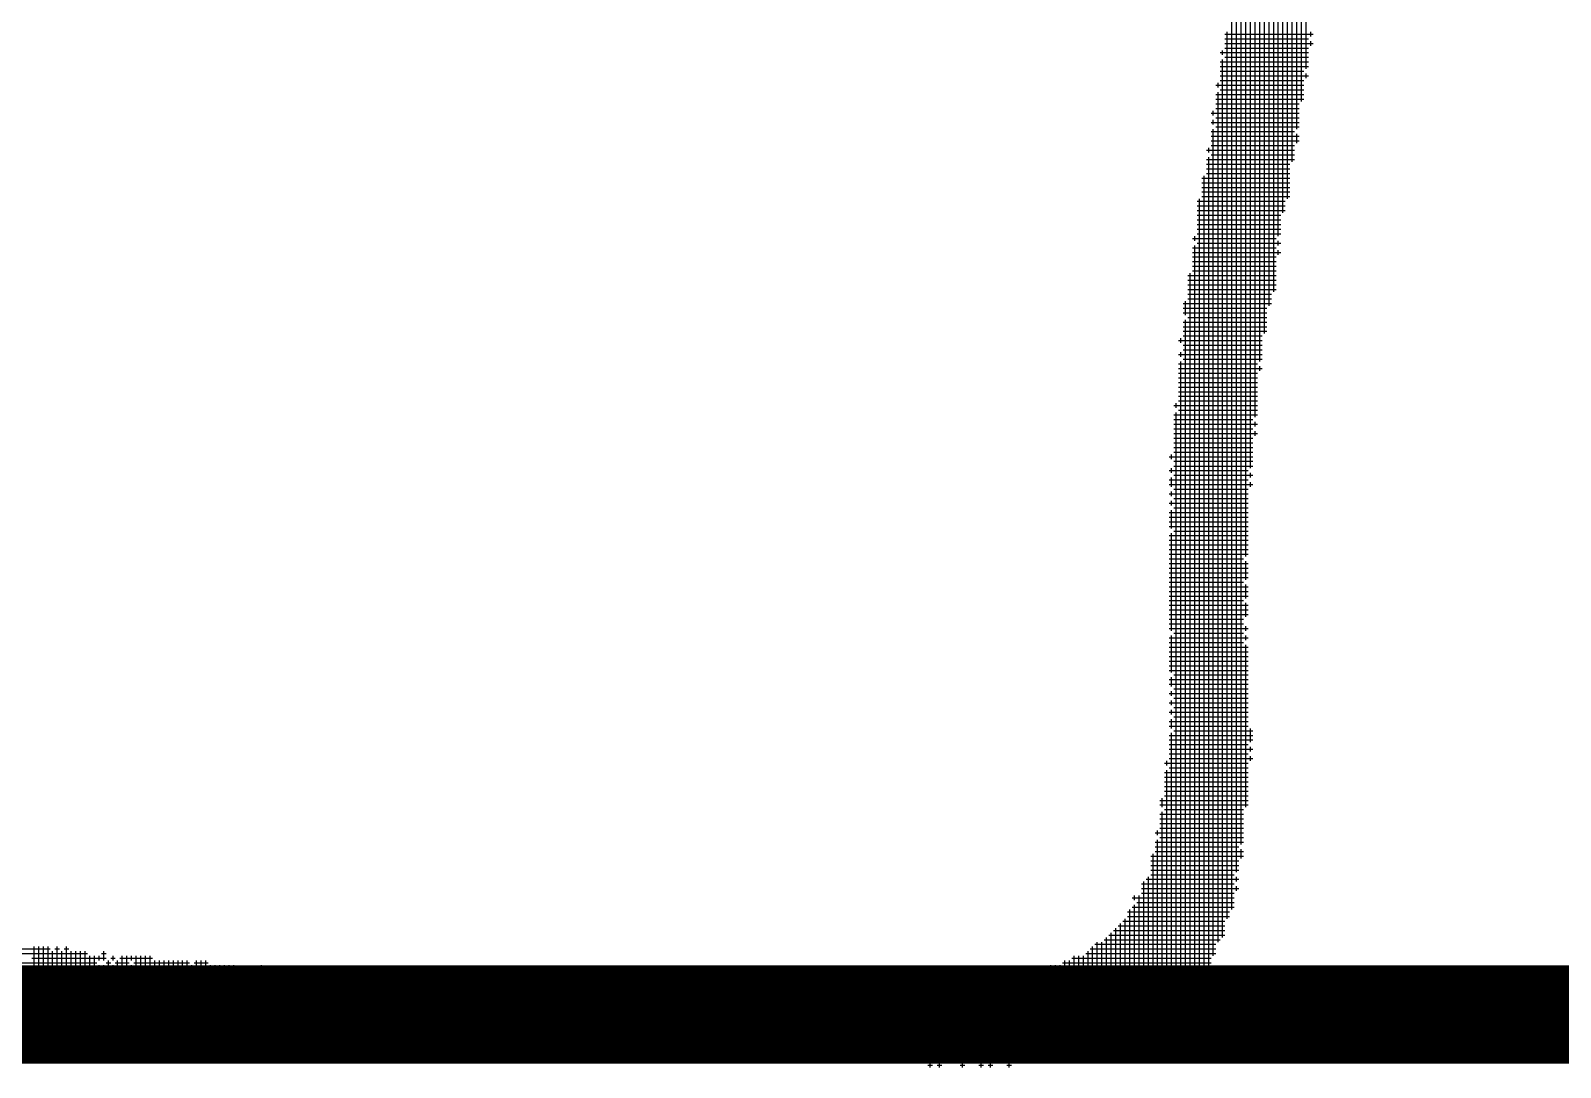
# Model space of a CAD drawing. Header units: feet. Extents: x 0 to 336400, y 0 to 237600.
# Drawn here: x 214799 to 216044, y 10357 to 11201 of the extents above; entities that cross this region are included whole.
import ezdxf
from ezdxf.enums import TextEntityAlignment as Align

# ---------------------------------------------------------------- set-up
doc = ezdxf.new("R2010")
doc.units = ezdxf.units.FT
doc.header["$LTSCALE"] = 2200
doc.header["$MEASUREMENT"] = 0
for name, color, linetype in [('CX-BORD', 3, 'CONTINUOUS'), ('CX-BORD-LIN1', 4, 'CONTINUOUS'), ('CX-BORD-LIN2', 3, 'CONTINUOUS'), ('CX-BORD-TEX2', 7, 'CONTINUOUS'), ('CX-BORD-TEX3', 6, 'CONTINUOUS')]:
    doc.layers.add(name, color=color, linetype=linetype)
doc.styles.add('TB_TEXT', font='')
doc.styles.add('TB_WBTXT', font='')
doc.styles.add('TB_WMTXT', font='')
doc.styles.get('TB_TEXT').set_extended_font_data('DotumChe')
doc.styles.get('TB_WBTXT').set_extended_font_data('Dotum')
doc.styles.get('TB_WMTXT').set_extended_font_data('DotumChe')

# ---------------------------------------------------------------- blocks, each defined once
blk = doc.blocks.new('CXBLKA1')
at = {"layer": 'CX-BORD-LIN1'}
for p, q in [((514.5933, 7.9242, 24.5426), (514.5933, 8.7275, 24.5426)), ((514.5839, 7.8581, 24.5426), (514.5839, 8.7086, 24.5426)), ((514.5744, 7.8014, 24.5426), (514.5744, 8.6613, 24.5426)), ((514.565, 7.7352, 24.5426), (514.565, 8.6424, 24.5426)), ((514.5555, 7.6596, 24.5426), (514.5555, 8.6046, 24.5426)), ((514.5461, 7.6313, 24.5426), (514.5461, 8.5857, 24.5426)), ((514.5366, 7.584, 24.5426), (514.5366, 8.5385, 24.5426)), ((514.5272, 7.4706, 24.5426), (514.5272, 8.5101, 24.5426)), ((514.4894, 7.2155, 24.5426), (514.4894, 8.444, 24.5426)), ((514.5083, 7.3856, 24.5426), (514.5083, 8.444, 24.5426)), ((514.5177, 7.4423, 24.5426), (514.5177, 8.4534, 24.5426)), ((514.4799, 7.1115, 24.5426), (514.4799, 8.4345, 24.5426)), ((514.4988, 7.3289, 24.5426), (514.4988, 8.4345, 24.5426)), ((514.4705, 6.932, 24.5426), (514.4705, 8.2077, 24.5426)), ((514.461, 6.3461, 24.5426), (514.461, 8.151, 24.5426)), ((514.4516, 6.2894, 24.5426), (514.4516, 8.1038, 24.5426)), ((514.4421, 6.2138, 24.5426), (514.4421, 8.066, 24.5426)), ((514.428, 7.9951, 24.5426), (514.6075, 7.9951, 24.5426)), ((514.428, 7.9856, 24.5426), (514.5981, 7.9856, 24.5426)), ((514.428, 7.9762, 24.5426), (514.6075, 7.9762, 24.5426)), ((514.4327, 6.1949, 24.5426), (514.4327, 7.9998, 24.5426)), ((514.6028, 7.9904, 24.5426), (514.6028, 7.9998, 24.5426)), ((514.6028, 7.9715, 24.5426), (514.6028, 7.9809, 24.5426)), ((514.4185, 7.9573, 24.5426), (514.5981, 7.9573, 24.5426)), ((514.4232, 7.9526, 24.5426), (514.4232, 7.962, 24.5426)), ((514.4232, 6.1571, 24.5426), (514.4232, 7.9431, 24.5426)), ((514.428, 7.9667, 24.5426), (514.5981, 7.9667, 24.5426)), ((514.428, 7.9478, 24.5426), (514.5981, 7.9478, 24.5426)), ((514.4185, 7.9384, 24.5426), (514.5981, 7.9384, 24.5426)), ((514.4185, 7.9289, 24.5426), (514.5981, 7.9289, 24.5426)), ((514.4185, 7.9195, 24.5426), (514.5886, 7.9195, 24.5426)), ((514.4185, 7.91, 24.5426), (514.5981, 7.91, 24.5426)), ((514.5933, 7.9053, 24.5426), (514.5933, 7.9148, 24.5426)), ((514.4091, 7.8911, 24.5426), (514.5886, 7.8911, 24.5426)), ((514.4138, 7.8864, 24.5426), (514.4138, 7.8959, 24.5426)), ((514.4185, 7.9006, 24.5426), (514.5886, 7.9006, 24.5426)), ((514.4185, 7.8817, 24.5426), (514.5886, 7.8817, 24.5426)), ((514.4091, 7.8722, 24.5426), (514.5886, 7.8722, 24.5426)), ((514.4091, 7.8628, 24.5426), (514.5886, 7.8628, 24.5426)), ((514.4091, 7.8533, 24.5426), (514.5792, 7.8533, 24.5426)), ((514.4138, 6.1476, 24.5426), (514.4138, 7.877, 24.5426)), ((514.3996, 7.8344, 24.5426), (514.5792, 7.8344, 24.5426)), ((514.4043, 7.8297, 24.5426), (514.4043, 7.8392, 24.5426)), ((514.4043, 7.8108, 24.5426), (514.4043, 7.8203, 24.5426)), ((514.4091, 7.8439, 24.5426), (514.5792, 7.8439, 24.5426)), ((514.4091, 7.825, 24.5426), (514.5792, 7.825, 24.5426)), ((514.3996, 7.8155, 24.5426), (514.5792, 7.8155, 24.5426)), ((514.3996, 7.7966, 24.5426), (514.5697, 7.7966, 24.5426)), ((514.3996, 7.7872, 24.5426), (514.5792, 7.7872, 24.5426)), ((514.4043, 6.1193, 24.5426), (514.4043, 7.8014, 24.5426)), ((514.4091, 7.8061, 24.5426), (514.5792, 7.8061, 24.5426)), ((514.5744, 7.773, 24.5426), (514.5744, 7.7919, 24.5426)), ((514.3902, 7.7588, 24.5426), (514.5697, 7.7588, 24.5426)), ((514.3949, 7.7541, 24.5426), (514.3949, 7.7636, 24.5426)), ((514.3996, 7.7777, 24.5426), (514.5792, 7.7777, 24.5426)), ((514.3996, 7.7683, 24.5426), (514.5697, 7.7683, 24.5426)), ((514.3902, 7.7399, 24.5426), (514.5697, 7.7399, 24.5426)), ((514.3902, 7.7305, 24.5426), (514.5603, 7.7305, 24.5426)), ((514.3949, 6.1004, 24.5426), (514.3949, 7.7447, 24.5426)), ((514.3996, 7.7494, 24.5426), (514.5697, 7.7494, 24.5426)), ((514.3807, 7.7021, 24.5426), (514.5603, 7.7021, 24.5426)), ((514.3807, 7.6927, 24.5426), (514.5603, 7.6927, 24.5426)), ((514.3854, 6.0909, 24.5426), (514.3854, 7.7069, 24.5426)), ((514.3902, 7.721, 24.5426), (514.5603, 7.721, 24.5426)), ((514.3902, 7.7116, 24.5426), (514.5603, 7.7116, 24.5426)), ((514.3807, 7.6832, 24.5426), (514.5603, 7.6832, 24.5426)), ((514.3807, 7.6738, 24.5426), (514.5603, 7.6738, 24.5426)), ((514.3807, 7.6643, 24.5426), (514.5603, 7.6643, 24.5426)), ((514.3713, 7.6549, 24.5426), (514.5508, 7.6549, 24.5426)), ((514.3713, 7.6454, 24.5426), (514.5508, 7.6454, 24.5426)), ((514.3713, 7.636, 24.5426), (514.5508, 7.636, 24.5426)), ((514.376, 6.072, 24.5426), (514.376, 7.6596, 24.5426)), ((514.3713, 7.6265, 24.5426), (514.5414, 7.6265, 24.5426)), ((514.3713, 7.6171, 24.5426), (514.5414, 7.6171, 24.5426)), ((514.3713, 7.6076, 24.5426), (514.5414, 7.6076, 24.5426)), ((514.3713, 7.5982, 24.5426), (514.5414, 7.5982, 24.5426)), ((514.3618, 7.5793, 24.5426), (514.5319, 7.5793, 24.5426)), ((514.3665, 7.5746, 24.5426), (514.3665, 7.584, 24.5426)), ((514.3713, 7.5887, 24.5426), (514.5414, 7.5887, 24.5426)), ((514.3713, 7.5698, 24.5426), (514.5414, 7.5698, 24.5426)), ((514.5366, 7.5651, 24.5426), (514.5366, 7.5746, 24.5426)), ((514.3618, 7.5604, 24.5426), (514.5319, 7.5604, 24.5426)), ((514.3618, 7.5509, 24.5426), (514.5414, 7.5509, 24.5426)), ((514.3618, 7.5415, 24.5426), (514.5319, 7.5415, 24.5426)), ((514.3665, 6.0626, 24.5426), (514.3665, 7.5651, 24.5426)), ((514.5366, 7.5462, 24.5426), (514.5366, 7.5557, 24.5426)), ((514.3571, 6.0531, 24.5426), (514.3571, 7.5084, 24.5426)), ((514.3618, 7.532, 24.5426), (514.5319, 7.532, 24.5426)), ((514.3618, 7.5226, 24.5426), (514.5319, 7.5226, 24.5426)), ((514.3618, 7.5131, 24.5426), (514.5319, 7.5131, 24.5426)), ((514.3524, 7.5037, 24.5426), (514.5319, 7.5037, 24.5426)), ((514.3524, 7.4942, 24.5426), (514.5319, 7.4942, 24.5426)), ((514.3524, 7.4848, 24.5426), (514.5319, 7.4848, 24.5426)), ((514.3524, 7.4753, 24.5426), (514.5319, 7.4753, 24.5426)), ((514.3429, 7.447, 24.5426), (514.5225, 7.447, 24.5426)), ((514.3476, 7.4234, 24.5426), (514.3476, 7.4517, 24.5426)), ((514.3524, 7.4659, 24.5426), (514.5225, 7.4659, 24.5426)), ((514.3524, 7.4564, 24.5426), (514.5225, 7.4564, 24.5426)), ((514.3429, 7.4375, 24.5426), (514.513, 7.4375, 24.5426)), ((514.3429, 7.4281, 24.5426), (514.513, 7.4281, 24.5426)), ((514.3476, 6.0342, 24.5426), (514.3476, 7.4139, 24.5426)), ((514.3524, 7.4186, 24.5426), (514.513, 7.4186, 24.5426)), ((514.3429, 7.4092, 24.5426), (514.513, 7.4092, 24.5426)), ((514.3429, 7.3997, 24.5426), (514.513, 7.3997, 24.5426)), ((514.3429, 7.3903, 24.5426), (514.513, 7.3903, 24.5426)), ((514.3429, 7.3808, 24.5426), (514.5036, 7.3808, 24.5426)), ((514.3335, 7.3714, 24.5426), (514.5036, 7.3714, 24.5426)), ((514.3382, 7.3667, 24.5426), (514.3382, 7.3761, 24.5426)), ((514.3429, 7.3619, 24.5426), (514.5036, 7.3619, 24.5426)), ((514.3429, 7.3525, 24.5426), (514.5036, 7.3525, 24.5426)), ((514.3335, 7.343, 24.5426), (514.5036, 7.343, 24.5426)), ((514.3335, 7.3241, 24.5426), (514.4941, 7.3241, 24.5426)), ((514.3382, 7.3383, 24.5426), (514.3382, 7.3478, 24.5426)), ((514.3382, 6.0248, 24.5426), (514.3382, 7.3289, 24.5426)), ((514.3429, 7.3336, 24.5426), (514.5036, 7.3336, 24.5426)), ((514.4988, 7.31, 24.5426), (514.4988, 7.3194, 24.5426)), ((514.3335, 7.3147, 24.5426), (514.5036, 7.3147, 24.5426)), ((514.3335, 7.3052, 24.5426), (514.4941, 7.3052, 24.5426)), ((514.3335, 7.2958, 24.5426), (514.4941, 7.2958, 24.5426)), ((514.3335, 7.2863, 24.5426), (514.4941, 7.2863, 24.5426)), ((514.3335, 7.2769, 24.5426), (514.4941, 7.2769, 24.5426)), ((514.3335, 7.2674, 24.5426), (514.4941, 7.2674, 24.5426)), ((514.3335, 7.258, 24.5426), (514.4941, 7.258, 24.5426)), ((514.324, 7.2391, 24.5426), (514.4941, 7.2391, 24.5426)), ((514.3287, 7.2344, 24.5426), (514.3287, 7.2438, 24.5426)), ((514.3287, 6.0153, 24.5426), (514.3287, 7.2249, 24.5426)), ((514.3335, 7.2485, 24.5426), (514.4941, 7.2485, 24.5426)), ((514.3335, 7.2296, 24.5426), (514.4941, 7.2296, 24.5426)), ((514.324, 7.2202, 24.5426), (514.4941, 7.2202, 24.5426)), ((514.324, 7.2107, 24.5426), (514.4847, 7.2107, 24.5426)), ((514.324, 7.2013, 24.5426), (514.4941, 7.2013, 24.5426)), ((514.4894, 7.1966, 24.5426), (514.4894, 7.206, 24.5426)), ((514.324, 7.1918, 24.5426), (514.4847, 7.1918, 24.5426)), ((514.324, 7.1824, 24.5426), (514.4941, 7.1824, 24.5426)), ((514.324, 7.1729, 24.5426), (514.4847, 7.1729, 24.5426)), ((514.324, 7.1635, 24.5426), (514.4847, 7.1635, 24.5426)), ((514.4894, 7.1777, 24.5426), (514.4894, 7.1871, 24.5426)), ((514.3146, 7.1351, 24.5426), (514.4847, 7.1351, 24.5426)), ((514.3193, 7.1304, 24.5426), (514.3193, 7.1399, 24.5426)), ((514.324, 7.154, 24.5426), (514.4847, 7.154, 24.5426)), ((514.324, 7.1446, 24.5426), (514.4847, 7.1446, 24.5426)), ((514.3146, 7.1068, 24.5426), (514.4752, 7.1068, 24.5426)), ((514.3193, 7.1021, 24.5426), (514.3193, 7.1115, 24.5426)), ((514.324, 7.1257, 24.5426), (514.4847, 7.1257, 24.5426)), ((514.324, 7.1162, 24.5426), (514.4847, 7.1162, 24.5426)), ((514.4799, 7.0926, 24.5426), (514.4799, 7.1021, 24.5426)), ((514.3146, 7.0879, 24.5426), (514.4752, 7.0879, 24.5426)), ((514.3146, 7.0784, 24.5426), (514.4847, 7.0784, 24.5426)), ((514.3193, 7.0737, 24.5426), (514.3193, 7.0926, 24.5426)), ((514.324, 7.0973, 24.5426), (514.4847, 7.0973, 24.5426)), ((514.324, 7.069, 24.5426), (514.4752, 7.069, 24.5426)), ((514.4799, 7.0737, 24.5426), (514.4799, 7.0832, 24.5426)), ((514.3146, 7.0595, 24.5426), (514.4752, 7.0595, 24.5426)), ((514.3146, 7.0406, 24.5426), (514.4752, 7.0406, 24.5426)), ((514.3193, 7.0548, 24.5426), (514.3193, 7.0643, 24.5426)), ((514.3193, 7.0359, 24.5426), (514.3193, 7.0454, 24.5426)), ((514.324, 7.0501, 24.5426), (514.4752, 7.0501, 24.5426)), ((514.3146, 7.0217, 24.5426), (514.4752, 7.0217, 24.5426)), ((514.3146, 7.0123, 24.5426), (514.4752, 7.0123, 24.5426)), ((514.3193, 6.9887, 24.5426), (514.3193, 7.0265, 24.5426)), ((514.324, 7.0312, 24.5426), (514.4752, 7.0312, 24.5426)), ((514.3146, 7.0028, 24.5426), (514.4752, 7.0028, 24.5426)), ((514.3146, 6.9934, 24.5426), (514.4752, 6.9934, 24.5426)), ((514.3193, 6.7808, 24.5426), (514.3193, 6.9792, 24.5426)), ((514.324, 6.9839, 24.5426), (514.4752, 6.9839, 24.5426)), ((514.3146, 6.9745, 24.5426), (514.4752, 6.9745, 24.5426)), ((514.3146, 6.965, 24.5426), (514.4752, 6.965, 24.5426)), ((514.3146, 6.9556, 24.5426), (514.4752, 6.9556, 24.5426)), ((514.3146, 6.9461, 24.5426), (514.4752, 6.9461, 24.5426)), ((514.3146, 6.9367, 24.5426), (514.4752, 6.9367, 24.5426)), ((514.3146, 6.9272, 24.5426), (514.4658, 6.9272, 24.5426)), ((514.3146, 6.9178, 24.5426), (514.4752, 6.9178, 24.5426)), ((514.4705, 6.8847, 24.5426), (514.4705, 6.9225, 24.5426)), ((514.3146, 6.9083, 24.5426), (514.4752, 6.9083, 24.5426)), ((514.3146, 6.8989, 24.5426), (514.4752, 6.8989, 24.5426)), ((514.3146, 6.8894, 24.5426), (514.4752, 6.8894, 24.5426)), ((514.3146, 6.88, 24.5426), (514.4658, 6.88, 24.5426)), ((514.3146, 6.8705, 24.5426), (514.4752, 6.8705, 24.5426)), ((514.3146, 6.8611, 24.5426), (514.4752, 6.8611, 24.5426)), ((514.3146, 6.8516, 24.5426), (514.4752, 6.8516, 24.5426)), ((514.4705, 6.8469, 24.5426), (514.4705, 6.8753, 24.5426)), ((514.3146, 6.8422, 24.5426), (514.4658, 6.8422, 24.5426)), ((514.3146, 6.8327, 24.5426), (514.4752, 6.8327, 24.5426)), ((514.3146, 6.8233, 24.5426), (514.4752, 6.8233, 24.5426)), ((514.4705, 6.8091, 24.5426), (514.4705, 6.8375, 24.5426)), ((514.3146, 6.8138, 24.5426), (514.4752, 6.8138, 24.5426)), ((514.3146, 6.8044, 24.5426), (514.4658, 6.8044, 24.5426)), ((514.3146, 6.7949, 24.5426), (514.4658, 6.7949, 24.5426)), ((514.4705, 6.7808, 24.5426), (514.4705, 6.7902, 24.5426)), ((514.3146, 6.7855, 24.5426), (514.4752, 6.7855, 24.5426)), ((514.3146, 6.7666, 24.5426), (514.4752, 6.7666, 24.5426)), ((514.3146, 6.7571, 24.5426), (514.4658, 6.7571, 24.5426)), ((514.3193, 6.6957, 24.5426), (514.3193, 6.7713, 24.5426)), ((514.324, 6.776, 24.5426), (514.4658, 6.776, 24.5426)), ((514.4705, 6.7619, 24.5426), (514.4705, 6.7713, 24.5426)), ((514.3146, 6.7477, 24.5426), (514.4752, 6.7477, 24.5426)), ((514.3146, 6.7382, 24.5426), (514.4752, 6.7382, 24.5426)), ((514.3146, 6.7288, 24.5426), (514.4752, 6.7288, 24.5426)), ((514.4705, 6.4217, 24.5426), (514.4705, 6.7524, 24.5426)), ((514.3146, 6.7193, 24.5426), (514.4752, 6.7193, 24.5426)), ((514.3146, 6.7099, 24.5426), (514.4752, 6.7099, 24.5426)), ((514.3146, 6.7004, 24.5426), (514.4752, 6.7004, 24.5426)), ((514.3146, 6.6815, 24.5426), (514.4752, 6.6815, 24.5426)), ((514.3146, 6.6721, 24.5426), (514.4752, 6.6721, 24.5426)), ((514.3193, 6.6674, 24.5426), (514.3193, 6.6863, 24.5426)), ((514.324, 6.691, 24.5426), (514.4752, 6.691, 24.5426)), ((514.3146, 6.6532, 24.5426), (514.4752, 6.6532, 24.5426)), ((514.3146, 6.6343, 24.5426), (514.4752, 6.6343, 24.5426)), ((514.3193, 6.6485, 24.5426), (514.3193, 6.6579, 24.5426)), ((514.3193, 6.6296, 24.5426), (514.3193, 6.639, 24.5426)), ((514.324, 6.6626, 24.5426), (514.4752, 6.6626, 24.5426)), ((514.324, 6.6437, 24.5426), (514.4752, 6.6437, 24.5426)), ((514.3146, 6.6154, 24.5426), (514.4752, 6.6154, 24.5426)), ((514.3193, 6.6107, 24.5426), (514.3193, 6.6201, 24.5426)), ((514.324, 6.6248, 24.5426), (514.4752, 6.6248, 24.5426)), ((514.324, 6.6059, 24.5426), (514.4752, 6.6059, 24.5426)), ((514.3146, 6.5965, 24.5426), (514.4752, 6.5965, 24.5426)), ((514.3146, 6.587, 24.5426), (514.4752, 6.587, 24.5426)), ((514.3193, 6.5823, 24.5426), (514.3193, 6.6012, 24.5426)), ((514.3193, 6.0059, 24.5426), (514.3193, 6.5729, 24.5426)), ((514.324, 6.5776, 24.5426), (514.4847, 6.5776, 24.5426)), ((514.4799, 6.554, 24.5426), (514.4799, 6.5823, 24.5426)), ((514.3146, 6.5681, 24.5426), (514.4847, 6.5681, 24.5426)), ((514.3146, 6.5587, 24.5426), (514.4847, 6.5587, 24.5426)), ((514.3146, 6.5492, 24.5426), (514.4752, 6.5492, 24.5426)), ((514.3146, 6.5398, 24.5426), (514.4847, 6.5398, 24.5426)), ((514.4799, 6.5351, 24.5426), (514.4799, 6.5445, 24.5426)), ((514.3051, 6.5114, 24.5426), (514.4752, 6.5114, 24.5426)), ((514.3098, 6.5067, 24.5426), (514.3098, 6.5162, 24.5426)), ((514.3146, 6.5303, 24.5426), (514.4752, 6.5303, 24.5426)), ((514.3146, 6.5209, 24.5426), (514.4847, 6.5209, 24.5426)), ((514.4799, 6.5162, 24.5426), (514.4799, 6.5256, 24.5426)), ((514.3051, 6.4925, 24.5426), (514.4752, 6.4925, 24.5426)), ((514.3051, 6.4831, 24.5426), (514.4752, 6.4831, 24.5426)), ((514.3098, 5.987, 24.5426), (514.3098, 6.4973, 24.5426)), ((514.3146, 6.502, 24.5426), (514.4752, 6.502, 24.5426)), ((514.3051, 6.4736, 24.5426), (514.4752, 6.4736, 24.5426)), ((514.3051, 6.4642, 24.5426), (514.4752, 6.4642, 24.5426)), ((514.3051, 6.4547, 24.5426), (514.4752, 6.4547, 24.5426)), ((514.2957, 6.4358, 24.5426), (514.4752, 6.4358, 24.5426)), ((514.2957, 6.4264, 24.5426), (514.4752, 6.4264, 24.5426)), ((514.3004, 6.4217, 24.5426), (514.3004, 6.4406, 24.5426)), ((514.3051, 6.4453, 24.5426), (514.4752, 6.4453, 24.5426)), ((514.3051, 6.4169, 24.5426), (514.4658, 6.4169, 24.5426)), ((514.2957, 6.4075, 24.5426), (514.4658, 6.4075, 24.5426)), ((514.2957, 6.398, 24.5426), (514.4658, 6.398, 24.5426)), ((514.2957, 6.3886, 24.5426), (514.4658, 6.3886, 24.5426)), ((514.3004, 5.987, 24.5426), (514.3004, 6.4122, 24.5426)), ((514.2862, 6.3697, 24.5426), (514.4658, 6.3697, 24.5426)), ((514.2909, 6.365, 24.5426), (514.2909, 6.3744, 24.5426)), ((514.2909, 5.9775, 24.5426), (514.2909, 6.3555, 24.5426)), ((514.2957, 6.3791, 24.5426), (514.4658, 6.3791, 24.5426)), ((514.2957, 6.3602, 24.5426), (514.4658, 6.3602, 24.5426)), ((514.2768, 6.3224, 24.5426), (514.4658, 6.3224, 24.5426)), ((514.2815, 5.9775, 24.5426), (514.2815, 6.3272, 24.5426)), ((514.2862, 6.3508, 24.5426), (514.4658, 6.3508, 24.5426)), ((514.2862, 6.3413, 24.5426), (514.4563, 6.3413, 24.5426)), ((514.2862, 6.3319, 24.5426), (514.4658, 6.3319, 24.5426)), ((514.461, 6.3177, 24.5426), (514.461, 6.3366, 24.5426)), ((514.2768, 6.313, 24.5426), (514.4563, 6.313, 24.5426)), ((514.2768, 6.3035, 24.5426), (514.4563, 6.3035, 24.5426)), ((514.2768, 6.2941, 24.5426), (514.4563, 6.2941, 24.5426)), ((514.2579, 6.2657, 24.5426), (514.4469, 6.2657, 24.5426)), ((514.2626, 5.9681, 24.5426), (514.2626, 6.2705, 24.5426)), ((514.2673, 6.2752, 24.5426), (514.4563, 6.2752, 24.5426)), ((514.272, 5.9681, 24.5426), (514.272, 6.2799, 24.5426)), ((514.2768, 6.2846, 24.5426), (514.4469, 6.2846, 24.5426)), ((514.4516, 6.2705, 24.5426), (514.4516, 6.2799, 24.5426)), ((514.4516, 6.2516, 24.5426), (514.4516, 6.261, 24.5426)), ((514.239, 6.2374, 24.5426), (514.4469, 6.2374, 24.5426)), ((514.2437, 6.2327, 24.5426), (514.2437, 6.2421, 24.5426)), ((514.2484, 6.2279, 24.5426), (514.4469, 6.2279, 24.5426)), ((514.2531, 5.9586, 24.5426), (514.2531, 6.2421, 24.5426)), ((514.2579, 6.2563, 24.5426), (514.4563, 6.2563, 24.5426)), ((514.2579, 6.2468, 24.5426), (514.4469, 6.2468, 24.5426)), ((514.2295, 6.209, 24.5426), (514.4374, 6.209, 24.5426)), ((514.2295, 6.1996, 24.5426), (514.4374, 6.1996, 24.5426)), ((514.2342, 5.9492, 24.5426), (514.2342, 6.2138, 24.5426)), ((514.239, 6.2185, 24.5426), (514.4469, 6.2185, 24.5426)), ((514.2437, 5.9586, 24.5426), (514.2437, 6.2232, 24.5426)), ((514.1964, 5.9397, 24.5426), (514.1964, 6.1665, 24.5426)), ((514.2012, 6.1712, 24.5426), (514.428, 6.1712, 24.5426)), ((514.2059, 5.9492, 24.5426), (514.2059, 6.176, 24.5426)), ((514.2106, 6.1807, 24.5426), (514.428, 6.1807, 24.5426)), ((514.2153, 5.9397, 24.5426), (514.2153, 6.1854, 24.5426)), ((514.2201, 6.1901, 24.5426), (514.428, 6.1901, 24.5426)), ((514.2248, 5.9492, 24.5426), (514.2248, 6.1949, 24.5426)), ((512.004, 6.0342, 24.5426), (512.004, 6.1382, 24.5426)), ((512.0135, 6.0437, 24.5426), (512.0135, 6.1382, 24.5426)), ((512.0229, 6.0342, 24.5426), (512.0229, 6.1382, 24.5426)), ((512.0324, 6.0437, 24.5426), (512.0324, 6.1382, 24.5426)), ((512.0513, 6.0342, 24.5426), (512.0513, 6.1382, 24.5426)), ((512.0702, 6.0342, 24.5426), (512.0702, 6.1382, 24.5426)), ((514.1586, 5.9303, 24.5426), (514.1586, 6.1382, 24.5426)), ((514.1634, 6.1429, 24.5426), (514.4091, 6.1429, 24.5426)), ((514.1681, 5.9303, 24.5426), (514.1681, 6.1476, 24.5426)), ((514.1775, 5.9303, 24.5426), (514.1775, 6.1476, 24.5426)), ((514.1823, 6.1523, 24.5426), (514.4185, 6.1523, 24.5426)), ((514.187, 5.9397, 24.5426), (514.187, 6.1571, 24.5426)), ((514.1917, 6.1618, 24.5426), (514.428, 6.1618, 24.5426)), ((511.4323, 6.1051, 24.5426), (512.1316, 6.1051, 24.5426)), ((511.9048, 6.1334, 24.5426), (512.0371, 6.1334, 24.5426)), ((511.9615, 6.124, 24.5426), (512.1127, 6.124, 24.5426)), ((511.9993, 6.1145, 24.5426), (512.1505, 6.1145, 24.5426)), ((512.0418, 6.0342, 24.5426), (512.0418, 6.1287, 24.5426)), ((512.0466, 6.1334, 24.5426), (512.056, 6.1334, 24.5426)), ((512.0607, 6.0342, 24.5426), (512.0607, 6.1287, 24.5426)), ((512.0655, 6.1334, 24.5426), (512.0749, 6.1334, 24.5426)), ((512.0796, 6.0248, 24.5426), (512.0796, 6.1287, 24.5426)), ((512.0891, 6.0248, 24.5426), (512.0891, 6.1287, 24.5426)), ((512.0985, 6.0248, 24.5426), (512.0985, 6.1287, 24.5426)), ((512.108, 6.0248, 24.5426), (512.108, 6.1287, 24.5426)), ((512.1174, 6.0248, 24.5426), (512.1174, 6.1193, 24.5426)), ((512.1269, 6.0437, 24.5426), (512.1269, 6.1193, 24.5426)), ((512.1363, 6.1098, 24.5426), (512.1363, 6.1193, 24.5426)), ((512.1411, 6.124, 24.5426), (512.1505, 6.124, 24.5426)), ((512.1458, 6.1098, 24.5426), (512.1458, 6.1287, 24.5426)), ((512.1505, 6.1051, 24.5426), (512.16, 6.1051, 24.5426)), ((512.1552, 6.0153, 24.5426), (512.1552, 6.1098, 24.5426)), ((512.16, 6.1145, 24.5426), (512.1694, 6.1145, 24.5426)), ((512.1647, 6.1098, 24.5426), (512.1647, 6.1193, 24.5426)), ((512.1694, 6.1051, 24.5426), (512.1978, 6.1051, 24.5426)), ((512.1741, 6.0153, 24.5426), (512.1741, 6.1098, 24.5426)), ((512.1789, 6.1145, 24.5426), (512.245, 6.1145, 24.5426)), ((512.1836, 6.0248, 24.5426), (512.1836, 6.1193, 24.5426)), ((512.193, 6.0153, 24.5426), (512.193, 6.1193, 24.5426)), ((512.2025, 6.1098, 24.5426), (512.2025, 6.1193, 24.5426)), ((512.2072, 6.1051, 24.5426), (512.3206, 6.1051, 24.5426)), ((512.2119, 6.0153, 24.5426), (512.2119, 6.1193, 24.5426)), ((512.2214, 6.0248, 24.5426), (512.2214, 6.1193, 24.5426)), ((512.2308, 6.0153, 24.5426), (512.2308, 6.1193, 24.5426)), ((512.2403, 6.0153, 24.5426), (512.2403, 6.1193, 24.5426)), ((512.2497, 6.0153, 24.5426), (512.2497, 6.1098, 24.5426)), ((512.2592, 6.0153, 24.5426), (512.2592, 6.1098, 24.5426)), ((512.2686, 6.0059, 24.5426), (512.2686, 6.1098, 24.5426)), ((512.2781, 6.0153, 24.5426), (512.2781, 6.1098, 24.5426)), ((512.2875, 6.0059, 24.5426), (512.2875, 6.1098, 24.5426)), ((512.297, 6.0059, 24.5426), (512.297, 6.1098, 24.5426)), ((512.3064, 5.9964, 24.5426), (512.3064, 6.1098, 24.5426)), ((512.3159, 6.0059, 24.5426), (512.3159, 6.1098, 24.5426)), ((512.3301, 6.1051, 24.5426), (512.3584, 6.1051, 24.5426)), ((512.3348, 6.1004, 24.5426), (512.3348, 6.1098, 24.5426)), ((512.3442, 6.1004, 24.5426), (512.3442, 6.1098, 24.5426)), ((512.3537, 6.1004, 24.5426), (512.3537, 6.1098, 24.5426)), ((514.0972, 6.1051, 24.5426), (514.3996, 6.1051, 24.5426)), ((514.1019, 5.9208, 24.5426), (514.1019, 6.1098, 24.5426)), ((514.1114, 5.9114, 24.5426), (514.1114, 6.1098, 24.5426)), ((514.1161, 6.1145, 24.5426), (514.3996, 6.1145, 24.5426)), ((514.1208, 5.9208, 24.5426), (514.1208, 6.1193, 24.5426)), ((514.1303, 5.9208, 24.5426), (514.1303, 6.1193, 24.5426)), ((514.1397, 5.9208, 24.5426), (514.1397, 6.1193, 24.5426)), ((514.1445, 6.124, 24.5426), (514.4091, 6.124, 24.5426)), ((514.1492, 5.9303, 24.5426), (514.1492, 6.1287, 24.5426)), ((514.1539, 6.1334, 24.5426), (514.4091, 6.1334, 24.5426)), ((511.5457, 6.0956, 24.5426), (512.3301, 6.0956, 24.5426)), ((511.7536, 6.0862, 24.5426), (512.3584, 6.0862, 24.5426)), ((511.7725, 6.0767, 24.5426), (512.4435, 6.0767, 24.5426)), ((512.1363, 6.0248, 24.5426), (512.1363, 6.1004, 24.5426)), ((512.1458, 6.0248, 24.5426), (512.1458, 6.1004, 24.5426)), ((512.1647, 6.0153, 24.5426), (512.1647, 6.1004, 24.5426)), ((512.2025, 6.0248, 24.5426), (512.2025, 6.1004, 24.5426)), ((512.3253, 6.0059, 24.5426), (512.3253, 6.1004, 24.5426)), ((512.3348, 6.0059, 24.5426), (512.3348, 6.0909, 24.5426)), ((512.3442, 6.0059, 24.5426), (512.3442, 6.0909, 24.5426)), ((512.3537, 6.0059, 24.5426), (512.3537, 6.0909, 24.5426)), ((512.3584, 6.0956, 24.5426), (512.4151, 6.0956, 24.5426)), ((512.3631, 6.0909, 24.5426), (512.3631, 6.1004, 24.5426)), ((512.3631, 5.9964, 24.5426), (512.3631, 6.0815, 24.5426)), ((512.3726, 6.0909, 24.5426), (512.3726, 6.1004, 24.5426)), ((512.3726, 6.0059, 24.5426), (512.3726, 6.0815, 24.5426)), ((512.3773, 6.0862, 24.5426), (512.3868, 6.0862, 24.5426)), ((512.382, 5.9964, 24.5426), (512.382, 6.1004, 24.5426)), ((512.3915, 6.0909, 24.5426), (512.3915, 6.1004, 24.5426)), ((512.3915, 6.0059, 24.5426), (512.3915, 6.0815, 24.5426)), ((512.4009, 6.0909, 24.5426), (512.4009, 6.1004, 24.5426)), ((512.4009, 5.9964, 24.5426), (512.4009, 6.0815, 24.5426)), ((512.4057, 6.0862, 24.5426), (512.4151, 6.0862, 24.5426)), ((512.4104, 6.0059, 24.5426), (512.4104, 6.1004, 24.5426)), ((512.4198, 5.9964, 24.5426), (512.4198, 6.0815, 24.5426)), ((512.4293, 6.0059, 24.5426), (512.4293, 6.0815, 24.5426)), ((512.4387, 5.9964, 24.5426), (512.4387, 6.0815, 24.5426)), ((512.4435, 6.0862, 24.5426), (512.4529, 6.0862, 24.5426)), ((512.4482, 6.0815, 24.5426), (512.4482, 6.0909, 24.5426)), ((512.4482, 6.0059, 24.5426), (512.4482, 6.072, 24.5426)), ((512.4529, 6.0767, 24.5426), (512.4624, 6.0767, 24.5426)), ((512.4576, 5.9964, 24.5426), (512.4576, 6.0815, 24.5426)), ((512.4624, 6.0956, 24.5426), (512.4718, 6.0956, 24.5426)), ((512.4624, 6.0862, 24.5426), (512.4718, 6.0862, 24.5426)), ((512.4671, 6.0815, 24.5426), (512.4671, 6.1004, 24.5426)), ((512.4671, 5.9964, 24.5426), (512.4671, 6.072, 24.5426)), ((512.4718, 6.0767, 24.5426), (512.4813, 6.0767, 24.5426)), ((512.4765, 5.987, 24.5426), (512.4765, 6.0815, 24.5426)), ((512.4813, 6.0862, 24.5426), (512.5002, 6.0862, 24.5426)), ((512.486, 6.0815, 24.5426), (512.486, 6.0909, 24.5426)), ((512.486, 5.9964, 24.5426), (512.486, 6.072, 24.5426)), ((512.4954, 6.0815, 24.5426), (512.4954, 6.0909, 24.5426)), ((512.4954, 5.987, 24.5426), (512.4954, 6.072, 24.5426)), ((512.5002, 6.0767, 24.5426), (512.5096, 6.0767, 24.5426)), ((512.5049, 5.9964, 24.5426), (512.5049, 6.0815, 24.5426)), ((512.5143, 5.987, 24.5426), (512.5143, 6.072, 24.5426)), ((512.5238, 5.987, 24.5426), (512.5238, 6.072, 24.5426)), ((512.5332, 5.987, 24.5426), (512.5332, 6.072, 24.5426)), ((512.5427, 5.987, 24.5426), (512.5427, 6.072, 24.5426)), ((512.5521, 5.987, 24.5426), (512.5521, 6.072, 24.5426)), ((512.5616, 5.987, 24.5426), (512.5616, 6.072, 24.5426)), ((512.5663, 6.0767, 24.5426), (512.6041, 6.0767, 24.5426)), ((512.571, 5.9775, 24.5426), (512.571, 6.0815, 24.5426)), ((512.5805, 6.072, 24.5426), (512.5805, 6.0815, 24.5426)), ((512.5899, 6.072, 24.5426), (512.5899, 6.0815, 24.5426)), ((512.5994, 5.9775, 24.5426), (512.5994, 6.0815, 24.5426)), ((512.6088, 5.9775, 24.5426), (512.6088, 6.072, 24.5426)), ((512.6183, 5.9775, 24.5426), (512.6183, 6.072, 24.5426)), ((512.6277, 5.9775, 24.5426), (512.6277, 6.072, 24.5426)), ((512.6325, 6.0767, 24.5426), (512.6419, 6.0767, 24.5426)), ((512.6372, 6.072, 24.5426), (512.6372, 6.0815, 24.5426)), ((512.6466, 5.9775, 24.5426), (512.6466, 6.072, 24.5426)), ((512.6514, 6.0767, 24.5426), (512.6608, 6.0767, 24.5426)), ((512.6561, 5.9775, 24.5426), (512.6561, 6.0815, 24.5426)), ((512.675, 5.9775, 24.5426), (512.675, 6.072, 24.5426)), ((512.6939, 5.9775, 24.5426), (512.6939, 6.072, 24.5426)), ((512.7033, 5.9681, 24.5426), (512.7033, 6.072, 24.5426)), ((512.7128, 5.9681, 24.5426), (512.7128, 6.072, 24.5426)), ((512.7222, 5.9681, 24.5426), (512.7222, 6.072, 24.5426)), ((512.727, 6.0767, 24.5426), (512.7364, 6.0767, 24.5426)), ((512.7317, 5.9681, 24.5426), (512.7317, 6.0815, 24.5426)), ((512.7411, 5.9681, 24.5426), (512.7411, 6.072, 24.5426)), ((512.7506, 5.9681, 24.5426), (512.7506, 6.072, 24.5426)), ((512.76, 6.0626, 24.5426), (512.76, 6.072, 24.5426)), ((512.7695, 6.0626, 24.5426), (512.7695, 6.072, 24.5426)), ((513.9791, 5.9019, 24.5426), (513.9791, 6.072, 24.5426)), ((513.9885, 5.8925, 24.5426), (513.9885, 6.072, 24.5426)), ((513.998, 5.9019, 24.5426), (513.998, 6.072, 24.5426)), ((514.0027, 6.0767, 24.5426), (514.3807, 6.0767, 24.5426)), ((514.0074, 5.9019, 24.5426), (514.0074, 6.0815, 24.5426)), ((514.0169, 5.9019, 24.5426), (514.0169, 6.0815, 24.5426)), ((514.0216, 6.0862, 24.5426), (514.0311, 6.0862, 24.5426)), ((514.0263, 5.9019, 24.5426), (514.0263, 6.0909, 24.5426)), ((514.0358, 5.9114, 24.5426), (514.0358, 6.0815, 24.5426)), ((514.0405, 6.0862, 24.5426), (514.3807, 6.0862, 24.5426)), ((514.0452, 5.9019, 24.5426), (514.0452, 6.0909, 24.5426)), ((514.0547, 5.9114, 24.5426), (514.0547, 6.0909, 24.5426)), ((514.0641, 5.9019, 24.5426), (514.0641, 6.0909, 24.5426)), ((514.0689, 6.0956, 24.5426), (514.3902, 6.0956, 24.5426)), ((514.0736, 5.9114, 24.5426), (514.0736, 6.1004, 24.5426)), ((514.083, 5.9114, 24.5426), (514.083, 6.1004, 24.5426)), ((514.0925, 5.9114, 24.5426), (514.0925, 6.1004, 24.5426)), ((511.7914, 6.0673, 24.5426), (512.5758, 6.0673, 24.5426)), ((511.9615, 6.0578, 24.5426), (512.7553, 6.0578, 24.5426)), ((511.9615, 6.0484, 24.5426), (512.8215, 6.0484, 24.5426)), ((512.5805, 5.987, 24.5426), (512.5805, 6.0626, 24.5426)), ((512.5899, 5.9775, 24.5426), (512.5899, 6.0626, 24.5426)), ((512.5947, 6.0673, 24.5426), (512.6325, 6.0673, 24.5426)), ((512.6372, 5.9775, 24.5426), (512.6372, 6.0626, 24.5426)), ((512.6419, 6.0673, 24.5426), (512.6608, 6.0673, 24.5426)), ((512.6655, 5.9775, 24.5426), (512.6655, 6.0626, 24.5426)), ((512.6703, 6.0673, 24.5426), (512.6797, 6.0673, 24.5426)), ((512.6844, 5.9681, 24.5426), (512.6844, 6.0626, 24.5426)), ((512.6892, 6.0673, 24.5426), (512.7742, 6.0673, 24.5426)), ((512.76, 5.9681, 24.5426), (512.76, 6.0531, 24.5426)), ((512.7695, 5.9681, 24.5426), (512.7695, 6.0531, 24.5426)), ((512.7789, 5.9586, 24.5426), (512.7789, 6.0531, 24.5426)), ((512.7837, 6.0578, 24.5426), (512.7931, 6.0578, 24.5426)), ((512.7884, 5.9681, 24.5426), (512.7884, 6.0626, 24.5426)), ((512.7978, 5.9586, 24.5426), (512.7978, 6.0531, 24.5426)), ((512.8073, 5.9681, 24.5426), (512.8073, 6.0531, 24.5426)), ((512.8167, 5.9586, 24.5426), (512.8167, 6.0531, 24.5426)), ((512.8262, 5.9681, 24.5426), (512.8262, 6.0437, 24.5426)), ((512.8309, 6.0578, 24.5426), (512.8687, 6.0578, 24.5426)), ((512.8309, 6.0484, 24.5426), (512.8498, 6.0484, 24.5426)), ((512.8356, 5.9586, 24.5426), (512.8356, 6.0626, 24.5426)), ((512.8451, 5.9681, 24.5426), (512.8451, 6.0626, 24.5426)), ((512.8545, 6.0531, 24.5426), (512.8545, 6.0626, 24.5426)), ((512.8545, 5.9586, 24.5426), (512.8545, 6.0437, 24.5426)), ((512.8593, 6.0484, 24.5426), (512.9254, 6.0484, 24.5426)), ((512.864, 5.9681, 24.5426), (512.864, 6.0626, 24.5426)), ((512.8734, 5.9586, 24.5426), (512.8734, 6.0531, 24.5426)), ((512.8829, 5.9586, 24.5426), (512.8829, 6.0531, 24.5426)), ((512.8923, 5.9586, 24.5426), (512.8923, 6.0531, 24.5426)), ((512.9018, 5.9586, 24.5426), (512.9018, 6.0531, 24.5426)), ((512.9112, 5.9586, 24.5426), (512.9112, 6.0531, 24.5426)), ((512.9207, 5.9586, 24.5426), (512.9207, 6.0531, 24.5426)), ((512.9301, 5.9492, 24.5426), (512.9301, 6.0437, 24.5426)), ((512.9396, 5.9586, 24.5426), (512.9396, 6.0437, 24.5426)), ((512.949, 5.9492, 24.5426), (512.949, 6.0437, 24.5426)), ((512.9585, 5.9586, 24.5426), (512.9585, 6.0437, 24.5426)), ((512.9679, 5.9492, 24.5426), (512.9679, 6.0437, 24.5426)), ((512.9727, 6.0484, 24.5426), (512.9821, 6.0484, 24.5426)), ((512.9774, 6.0437, 24.5426), (512.9774, 6.0531, 24.5426)), ((512.9868, 5.9492, 24.5426), (512.9868, 6.0437, 24.5426)), ((512.9916, 6.0484, 24.5426), (513.0483, 6.0484, 24.5426)), ((512.9963, 6.0437, 24.5426), (512.9963, 6.0531, 24.5426)), ((513.0057, 6.0437, 24.5426), (513.0057, 6.0531, 24.5426)), ((513.0152, 6.0437, 24.5426), (513.0152, 6.0531, 24.5426)), ((513.0246, 5.9397, 24.5426), (513.0246, 6.0531, 24.5426)), ((513.0341, 6.0342, 24.5426), (513.0341, 6.0531, 24.5426)), ((513.0435, 6.0342, 24.5426), (513.0435, 6.0531, 24.5426)), ((513.1002, 5.9397, 24.5426), (513.1002, 6.0437, 24.5426)), ((513.1097, 5.9397, 24.5426), (513.1097, 6.0437, 24.5426)), ((513.1286, 5.9397, 24.5426), (513.1286, 6.0437, 24.5426)), ((513.1428, 6.0484, 24.5426), (513.1522, 6.0484, 24.5426)), ((513.1475, 6.0437, 24.5426), (513.1475, 6.0531, 24.5426)), ((513.1569, 5.9303, 24.5426), (513.1569, 6.0437, 24.5426)), ((513.1758, 5.9397, 24.5426), (513.1758, 6.0437, 24.5426)), ((513.1853, 5.9397, 24.5426), (513.1853, 6.0437, 24.5426)), ((513.2042, 6.0342, 24.5426), (513.2042, 6.0437, 24.5426)), ((513.2231, 6.0248, 24.5426), (513.2231, 6.0437, 24.5426)), ((513.809, 5.9019, 24.5426), (513.809, 6.0437, 24.5426)), ((513.8184, 5.9019, 24.5426), (513.8184, 6.0437, 24.5426)), ((513.8279, 5.8925, 24.5426), (513.8279, 6.0437, 24.5426)), ((513.8373, 5.9019, 24.5426), (513.8373, 6.0437, 24.5426)), ((513.8421, 6.0484, 24.5426), (513.8515, 6.0484, 24.5426)), ((513.8468, 5.8925, 24.5426), (513.8468, 6.0531, 24.5426)), ((513.8562, 5.9019, 24.5426), (513.8562, 6.0437, 24.5426)), ((513.861, 6.0484, 24.5426), (513.8704, 6.0484, 24.5426)), ((513.8657, 5.9019, 24.5426), (513.8657, 6.0531, 24.5426)), ((513.8751, 5.9019, 24.5426), (513.8751, 6.0437, 24.5426)), ((513.8799, 6.0484, 24.5426), (514.3524, 6.0484, 24.5426)), ((513.8846, 5.9019, 24.5426), (513.8846, 6.0531, 24.5426)), ((513.894, 5.9114, 24.5426), (513.894, 6.0531, 24.5426)), ((513.8988, 6.0578, 24.5426), (513.9082, 6.0578, 24.5426)), ((513.9035, 5.9019, 24.5426), (513.9035, 6.0626, 24.5426)), ((513.9129, 5.9019, 24.5426), (513.9129, 6.0531, 24.5426)), ((513.9177, 6.0578, 24.5426), (513.9271, 6.0578, 24.5426)), ((513.9224, 5.9019, 24.5426), (513.9224, 6.0626, 24.5426)), ((513.9318, 5.8925, 24.5426), (513.9318, 6.0531, 24.5426)), ((513.9366, 6.0578, 24.5426), (514.3618, 6.0578, 24.5426)), ((513.9413, 5.9019, 24.5426), (513.9413, 6.0626, 24.5426)), ((513.9507, 5.8925, 24.5426), (513.9507, 6.0626, 24.5426)), ((513.9602, 5.9019, 24.5426), (513.9602, 6.0626, 24.5426)), ((513.9696, 5.9019, 24.5426), (513.9696, 6.0626, 24.5426)), ((513.9744, 6.0673, 24.5426), (514.3713, 6.0673, 24.5426)), ((511.9993, 6.0389, 24.5426), (512.0088, 6.0389, 24.5426)), ((512.0182, 6.0389, 24.5426), (512.0277, 6.0389, 24.5426)), ((512.0371, 6.0389, 24.5426), (512.1222, 6.0389, 24.5426)), ((512.0749, 6.0295, 24.5426), (513.0294, 6.0295, 24.5426)), ((512.1269, 6.0248, 24.5426), (512.1269, 6.0342, 24.5426)), ((512.1316, 6.0389, 24.5426), (512.9727, 6.0389, 24.5426)), ((512.1505, 6.02, 24.5426), (512.1789, 6.02, 24.5426)), ((512.1883, 6.02, 24.5426), (512.1978, 6.02, 24.5426)), ((512.2072, 6.02, 24.5426), (512.2167, 6.02, 24.5426)), ((512.2261, 6.02, 24.5426), (513.19, 6.02, 24.5426)), ((512.2639, 6.0106, 24.5426), (512.2734, 6.0106, 24.5426)), ((512.2828, 6.0106, 24.5426), (514.324, 6.0106, 24.5426)), ((512.9774, 5.9492, 24.5426), (512.9774, 6.0342, 24.5426)), ((512.9821, 6.0389, 24.5426), (512.9916, 6.0389, 24.5426)), ((512.9963, 5.9586, 24.5426), (512.9963, 6.0342, 24.5426)), ((513.0057, 5.9492, 24.5426), (513.0057, 6.0342, 24.5426)), ((513.0152, 5.9492, 24.5426), (513.0152, 6.0342, 24.5426)), ((513.0199, 6.0389, 24.5426), (513.0483, 6.0389, 24.5426)), ((513.0341, 5.9492, 24.5426), (513.0341, 6.0248, 24.5426)), ((513.0435, 5.9492, 24.5426), (513.0435, 6.0248, 24.5426)), ((513.0483, 6.0295, 24.5426), (513.1995, 6.0295, 24.5426)), ((513.053, 5.9492, 24.5426), (513.053, 6.0342, 24.5426)), ((513.0624, 5.9397, 24.5426), (513.0624, 6.0342, 24.5426)), ((513.0719, 5.9492, 24.5426), (513.0719, 6.0342, 24.5426)), ((513.0813, 5.9492, 24.5426), (513.0813, 6.0342, 24.5426)), ((513.0908, 5.9397, 24.5426), (513.0908, 6.0342, 24.5426)), ((513.0955, 6.0389, 24.5426), (513.1144, 6.0389, 24.5426)), ((513.1191, 5.9397, 24.5426), (513.1191, 6.0342, 24.5426)), ((513.1239, 6.0389, 24.5426), (513.1333, 6.0389, 24.5426)), ((513.138, 5.9397, 24.5426), (513.138, 6.0342, 24.5426)), ((513.1475, 5.9397, 24.5426), (513.1475, 6.0342, 24.5426)), ((513.1522, 6.0389, 24.5426), (513.1617, 6.0389, 24.5426)), ((513.1664, 5.9397, 24.5426), (513.1664, 6.0342, 24.5426)), ((513.1711, 6.0389, 24.5426), (513.19, 6.0389, 24.5426)), ((513.1947, 6.0248, 24.5426), (513.1947, 6.0342, 24.5426)), ((513.1947, 5.9303, 24.5426), (513.1947, 6.0153, 24.5426)), ((513.1995, 6.0389, 24.5426), (513.2089, 6.0389, 24.5426)), ((513.1995, 6.02, 24.5426), (513.2184, 6.02, 24.5426)), ((513.2042, 5.9397, 24.5426), (513.2042, 6.0248, 24.5426)), ((513.2089, 6.0295, 24.5426), (513.2278, 6.0295, 24.5426)), ((513.2136, 5.9303, 24.5426), (513.2136, 6.0342, 24.5426)), ((513.2184, 6.0389, 24.5426), (513.2278, 6.0389, 24.5426)), ((513.2231, 5.9397, 24.5426), (513.2231, 6.0153, 24.5426)), ((513.2325, 5.9303, 24.5426), (513.2325, 6.0153, 24.5426)), ((513.242, 5.9303, 24.5426), (513.242, 6.0153, 24.5426)), ((513.2514, 5.9303, 24.5426), (513.2514, 6.0153, 24.5426)), ((513.2562, 6.02, 24.5426), (513.5302, 6.02, 24.5426)), ((513.2609, 5.9303, 24.5426), (513.2609, 6.0248, 24.5426)), ((513.2703, 5.9303, 24.5426), (513.2703, 6.0248, 24.5426)), ((513.2751, 6.0295, 24.5426), (513.2845, 6.0295, 24.5426)), ((513.2798, 5.9303, 24.5426), (513.2798, 6.0342, 24.5426)), ((513.2892, 5.9303, 24.5426), (513.2892, 6.0248, 24.5426)), ((513.294, 6.0295, 24.5426), (513.3034, 6.0295, 24.5426)), ((513.2987, 5.9303, 24.5426), (513.2987, 6.0342, 24.5426)), ((513.3081, 5.9303, 24.5426), (513.3081, 6.0248, 24.5426)), ((513.3129, 6.0295, 24.5426), (513.379, 6.0295, 24.5426)), ((513.3176, 5.9303, 24.5426), (513.3176, 6.0342, 24.5426)), ((513.327, 5.9208, 24.5426), (513.327, 6.0342, 24.5426)), ((513.3365, 5.9303, 24.5426), (513.3365, 6.0342, 24.5426)), ((513.3459, 5.9208, 24.5426), (513.3459, 6.0342, 24.5426)), ((513.3554, 5.9303, 24.5426), (513.3554, 6.0342, 24.5426)), ((513.3648, 5.9208, 24.5426), (513.3648, 6.0342, 24.5426)), ((513.3743, 5.9303, 24.5426), (513.3743, 6.0342, 24.5426)), ((513.3837, 5.9208, 24.5426), (513.3837, 6.0248, 24.5426)), ((513.3885, 6.0295, 24.5426), (513.3979, 6.0295, 24.5426)), ((513.3932, 5.9303, 24.5426), (513.3932, 6.0342, 24.5426)), ((513.4026, 5.9208, 24.5426), (513.4026, 6.0248, 24.5426)), ((513.4074, 6.0295, 24.5426), (513.4168, 6.0295, 24.5426)), ((513.4121, 5.9208, 24.5426), (513.4121, 6.0342, 24.5426)), ((513.4215, 5.9208, 24.5426), (513.4215, 6.0248, 24.5426)), ((513.4263, 6.0295, 24.5426), (513.4357, 6.0295, 24.5426)), ((513.431, 5.9208, 24.5426), (513.431, 6.0342, 24.5426)), ((513.4404, 5.9208, 24.5426), (513.4404, 6.0248, 24.5426)), ((513.4452, 6.0295, 24.5426), (513.4546, 6.0295, 24.5426)), ((513.4499, 5.9208, 24.5426), (513.4499, 6.0342, 24.5426)), ((513.4593, 5.9208, 24.5426), (513.4593, 6.0248, 24.5426)), ((513.4688, 5.9208, 24.5426), (513.4688, 6.0248, 24.5426)), ((513.4782, 5.9114, 24.5426), (513.4782, 6.0248, 24.5426)), ((513.4877, 5.9208, 24.5426), (513.4877, 6.0248, 24.5426)), ((513.4971, 5.9208, 24.5426), (513.4971, 6.0248, 24.5426)), ((513.5019, 6.0295, 24.5426), (513.5113, 6.0295, 24.5426)), ((513.5066, 5.9208, 24.5426), (513.5066, 6.0342, 24.5426)), ((513.516, 5.9114, 24.5426), (513.516, 6.0248, 24.5426)), ((513.5255, 5.9208, 24.5426), (513.5255, 6.0248, 24.5426)), ((513.5349, 5.9019, 24.5426), (513.5349, 6.0153, 24.5426)), ((513.5397, 6.02, 24.5426), (513.5869, 6.02, 24.5426)), ((513.5444, 5.9114, 24.5426), (513.5444, 6.0248, 24.5426)), ((513.5538, 5.9114, 24.5426), (513.5538, 6.0248, 24.5426)), ((513.5633, 5.9114, 24.5426), (513.5633, 6.0248, 24.5426)), ((513.5727, 5.9019, 24.5426), (513.5727, 6.0248, 24.5426)), ((513.5822, 5.9114, 24.5426), (513.5822, 6.0248, 24.5426)), ((513.5916, 5.9019, 24.5426), (513.5916, 6.0153, 24.5426)), ((513.5964, 6.02, 24.5426), (513.6058, 6.02, 24.5426)), ((513.6011, 5.9114, 24.5426), (513.6011, 6.0248, 24.5426)), ((513.6105, 5.9114, 24.5426), (513.6105, 6.0153, 24.5426)), ((513.62, 5.9114, 24.5426), (513.62, 6.0153, 24.5426)), ((513.6294, 5.9114, 24.5426), (513.6294, 6.0153, 24.5426)), ((513.6389, 5.9019, 24.5426), (513.6389, 6.0153, 24.5426)), ((513.6436, 6.02, 24.5426), (514.3335, 6.02, 24.5426)), ((513.6483, 5.9019, 24.5426), (513.6483, 6.0248, 24.5426)), ((513.6578, 5.9019, 24.5426), (513.6578, 6.0248, 24.5426)), ((513.6672, 5.9019, 24.5426), (513.6672, 6.0248, 24.5426)), ((513.6767, 5.9019, 24.5426), (513.6767, 6.0248, 24.5426)), ((513.6861, 5.9019, 24.5426), (513.6861, 6.0248, 24.5426)), ((513.6956, 5.9019, 24.5426), (513.6956, 6.0248, 24.5426)), ((513.705, 5.9019, 24.5426), (513.705, 6.0248, 24.5426)), ((513.7145, 5.9114, 24.5426), (513.7145, 6.0248, 24.5426)), ((513.7239, 5.9114, 24.5426), (513.7239, 6.0248, 24.5426)), ((513.7334, 5.9208, 24.5426), (513.7334, 6.0248, 24.5426)), ((513.7428, 5.9114, 24.5426), (513.7428, 6.0248, 24.5426)), ((513.7523, 5.9114, 24.5426), (513.7523, 6.0248, 24.5426)), ((513.7617, 5.9019, 24.5426), (513.7617, 6.0248, 24.5426)), ((513.7712, 5.9019, 24.5426), (513.7712, 6.0248, 24.5426)), ((513.7806, 5.9019, 24.5426), (513.7806, 6.0248, 24.5426)), ((513.7854, 6.0295, 24.5426), (514.3429, 6.0295, 24.5426)), ((513.7901, 5.9019, 24.5426), (513.7901, 6.0342, 24.5426)), ((513.7995, 5.9019, 24.5426), (513.7995, 6.0342, 24.5426)), ((513.8043, 6.0389, 24.5426), (514.3524, 6.0389, 24.5426)), ((512.1789, 6.0011, 24.5426), (512.1883, 6.0011, 24.5426)), ((512.1836, 5.9964, 24.5426), (512.1836, 6.0059, 24.5426)), ((512.3017, 6.0011, 24.5426), (512.3112, 6.0011, 24.5426)), ((512.3584, 6.0011, 24.5426), (512.3679, 6.0011, 24.5426)), ((512.3773, 6.0011, 24.5426), (512.3868, 6.0011, 24.5426)), ((512.3962, 6.0011, 24.5426), (512.4057, 6.0011, 24.5426)), ((512.4151, 6.0011, 24.5426), (512.4246, 6.0011, 24.5426)), ((512.434, 6.0011, 24.5426), (512.4435, 6.0011, 24.5426)), ((512.4529, 6.0011, 24.5426), (514.3146, 6.0011, 24.5426)), ((512.4718, 5.9917, 24.5426), (512.4813, 5.9917, 24.5426)), ((512.4907, 5.9917, 24.5426), (512.5002, 5.9917, 24.5426)), ((512.5096, 5.9917, 24.5426), (514.3146, 5.9917, 24.5426)), ((512.5663, 5.9822, 24.5426), (512.5758, 5.9822, 24.5426)), ((512.5852, 5.9822, 24.5426), (514.2957, 5.9822, 24.5426)), ((512.6797, 5.9728, 24.5426), (512.6892, 5.9728, 24.5426)), ((512.6986, 5.9728, 24.5426), (514.2768, 5.9728, 24.5426)), ((512.7742, 5.9633, 24.5426), (512.7837, 5.9633, 24.5426)), ((512.7931, 5.9633, 24.5426), (512.8026, 5.9633, 24.5426)), ((512.812, 5.9633, 24.5426), (512.8215, 5.9633, 24.5426)), ((512.8309, 5.9633, 24.5426), (512.8404, 5.9633, 24.5426)), ((512.8498, 5.9633, 24.5426), (512.8593, 5.9633, 24.5426)), ((512.8687, 5.9633, 24.5426), (514.2579, 5.9633, 24.5426)), ((512.9254, 5.9539, 24.5426), (512.9349, 5.9539, 24.5426)), ((512.9443, 5.9539, 24.5426), (512.9538, 5.9539, 24.5426)), ((512.9632, 5.9539, 24.5426), (512.9916, 5.9539, 24.5426)), ((513.001, 5.9539, 24.5426), (514.239, 5.9539, 24.5426)), ((513.0199, 5.9444, 24.5426), (513.0294, 5.9444, 24.5426)), ((513.0577, 5.9444, 24.5426), (513.0672, 5.9444, 24.5426)), ((513.0861, 5.9444, 24.5426), (514.2012, 5.9444, 24.5426)), ((513.1522, 5.935, 24.5426), (513.1617, 5.935, 24.5426)), ((513.19, 5.935, 24.5426), (513.1995, 5.935, 24.5426)), ((513.2089, 5.935, 24.5426), (513.2184, 5.935, 24.5426)), ((513.2278, 5.935, 24.5426), (514.1823, 5.935, 24.5426)), ((513.3223, 5.9255, 24.5426), (513.3318, 5.9255, 24.5426)), ((513.3412, 5.9255, 24.5426), (513.3507, 5.9255, 24.5426)), ((513.3601, 5.9255, 24.5426), (513.3696, 5.9255, 24.5426)), ((513.379, 5.9255, 24.5426), (513.3885, 5.9255, 24.5426)), ((513.3979, 5.9255, 24.5426), (514.1445, 5.9255, 24.5426)), ((514.2106, 5.9444, 24.5426), (514.2201, 5.9444, 24.5426)), ((513.4735, 5.9161, 24.5426), (513.483, 5.9161, 24.5426)), ((513.5113, 5.9161, 24.5426), (513.5208, 5.9161, 24.5426)), ((513.5208, 5.9066, 24.5426), (513.5397, 5.9066, 24.5426)), ((513.5255, 5.9019, 24.5426), (513.5255, 5.9114, 24.5426)), ((513.5302, 5.9161, 24.5426), (513.7287, 5.9161, 24.5426)), ((513.568, 5.9066, 24.5426), (513.5775, 5.9066, 24.5426)), ((513.5869, 5.9066, 24.5426), (513.5964, 5.9066, 24.5426)), ((513.6342, 5.9066, 24.5426), (513.7098, 5.9066, 24.5426)), ((513.7381, 5.9161, 24.5426), (514.0972, 5.9161, 24.5426)), ((513.757, 5.9066, 24.5426), (513.8893, 5.9066, 24.5426)), ((513.8232, 5.8972, 24.5426), (513.8326, 5.8972, 24.5426)), ((513.8421, 5.8972, 24.5426), (513.8515, 5.8972, 24.5426)), ((513.8893, 5.8972, 24.5426), (513.8988, 5.8972, 24.5426)), ((513.894, 5.8925, 24.5426), (513.894, 5.9019, 24.5426)), ((513.8988, 5.9066, 24.5426), (514.0311, 5.9066, 24.5426)), ((513.9271, 5.8972, 24.5426), (513.9366, 5.8972, 24.5426)), ((513.946, 5.8972, 24.5426), (513.9555, 5.8972, 24.5426)), ((513.9838, 5.8972, 24.5426), (513.9933, 5.8972, 24.5426)), ((514.0405, 5.9066, 24.5426), (514.05, 5.9066, 24.5426)), ((514.0594, 5.9066, 24.5426), (514.0689, 5.9066, 24.5426)), ((514.1067, 5.9161, 24.5426), (514.1161, 5.9161, 24.5426))]:
    blk.add_line(p, q, dxfattribs=at)
at = {"layer": 'CX-BORD-LIN1', "const_width": 0.2}
blk.add_lwpolyline([(558, 6), (270, 6)], dxfattribs=at)
at = {"layer": 'CX-BORD-LIN1', "style": 'TB_TEXT'}
for tag, p in [('TR_RCON5', (342.3033, 33)), ('TR_RCON4', (342.3033, 27)), ('TR_RCON3', (342.3033, 21)), ('TR_RCON2', (342.3033, 15)), ('TR_RCON1', (342.3033, 9))]:
    blk.add_attdef(tag, text='', height=3.5, dxfattribs=at).set_placement(p, align=Align.MIDDLE_LEFT)
for tag, height, p in [('TR_DGN5', 3.5, (451.1185, 33)), ('TR_CHK5', 3.5, (491.1185, 33)), ('TR_RDAT5', 3.5, (317.5, 33)), ('TR_APP5', 3.5, (531.1185, 33)), ('TR_RNUM5', 3, (285.1051, 32.6366)), ('TR_DGN4', 3.5, (451.1185, 27)), ('TR_CHK4', 3.5, (491.1185, 27)), ('TR_RDAT4', 3.5, (317.5, 27)), ('TR_APP4', 3.5, (531.1185, 27)), ('TR_RNUM4', 3, (285.1051, 26.6366)), ('TR_DGN3', 3.5, (451.1185, 21)), ('TR_CHK3', 3.5, (491.1185, 21)), ('TR_RDAT3', 3.5, (317.5, 21)), ('TR_APP3', 3.5, (531.1185, 21)), ('TR_RNUM3', 3, (285.1051, 20.6366)), ('TR_DGN2', 3.5, (451.1185, 15)), ('TR_CHK2', 3.5, (491.1185, 15)), ('TR_RDAT2', 3.5, (317.5, 15)), ('TR_APP2', 3.5, (531.1185, 15)), ('TR_RNUM2', 3, (285.1051, 14.6366)), ('TR_DGN1', 3.5, (451.1185, 9)), ('TR_CHK1', 3.5, (491.1185, 9)), ('TR_RDAT1', 3.5, (317.5, 9)), ('TR_APP1', 3.5, (531.1185, 9)), ('TR_RNUM1', 3, (285.1051, 8.6366))]:
    blk.add_attdef(tag, text='', height=height, dxfattribs=at).set_placement(p, align=Align.MIDDLE_CENTER)
at = {"layer": 'CX-BORD-LIN2', "style": 'TB_TEXT'}
blk.add_attdef('TD_VERSION', text='', height=3, rotation=90, dxfattribs=at).set_placement((800.5, 48.0149), align=Align.MIDDLE_CENTER)
at = {"layer": 'CX-BORD-TEX2', "style": 'TB_WMTXT'}
for tag, height, p in [('TB_CNAME', 5, (15.3448, 531.8324)), ('TB_CSCOP', 4, (16.6346, 523.8324))]:
    blk.add_attdef(tag, text='', height=height, dxfattribs=at).set_placement(p, align=Align.BOTTOM_LEFT)
at = {"layer": 'CX-BORD-TEX2', "style": 'TB_WBTXT'}
for tag, height, p in [('TB_MTITIL', 10, (398, 533.3264)), ('TB_STITL', 7, (398, 518.3264))]:
    blk.add_attdef(tag, text='', height=height, dxfattribs=at).set_placement(p, align=Align.MIDDLE_CENTER)
at = {"layer": 'CX-BORD-TEX3', "style": 'TB_TEXT'}
for tag, height, p in [('TD_LNDST', 4.5, (215, 31.5)), ('TD_DSECT', 4.5, (605.5, 31.5)), ('TD_DDIST', 4.5, (654.5, 31.5)), ('TD_DNAME_TOP', 4.5, (755, 27.957)), ('TD_CSECT', 4.5, (605.5, 22.5)), ('TD_CDIST', 4.5, (654.5, 22.5)), ('TD_DNAME_MAIN', 4.5, (755, 21.4731)), ('TD_DNAME_BOT', 3, (755, 15.2489)), ('TD_HSCAL', 4.5, (620.8841, 13.7484)), ('TD_VSCAL', 4.5, (656.8615, 13.7484)), ('TD_CCOMP', 4.5, (215, 13.5927)), ('TD_CSTEP', 4.5, (250.744, 5.125)), ('TD_FIELD', 4.5, (180, 5.125)), ('TD_DWGNO', 4.5, (755, 5.0017)), ('TD_DWGCODE', 4.5, (637, 4.7908))]:
    blk.add_attdef(tag, text='', height=height, dxfattribs=at).set_placement(p, align=Align.MIDDLE_CENTER)
for tag, height, width, p in [('TD_DCOMP', 4.5, 0.95, (215, 22.5875)), ('TD_CNAME', 5, 0.78, (65, 7.5956))]:
    blk.add_attdef(tag, text='', height=height, dxfattribs=dict(at, width=width)).set_placement(p, align=Align.MIDDLE_CENTER)

msp = doc.modelspace()

# ---------------------------------------------------------------- block references
at = {"layer": 'CX-BORD', "xscale": 400, "yscale": 400, "zscale": 400}
msp.add_blockref('CXBLKA1', (10000, 8000), dxfattribs=at)

doc.saveas('drawing.dxf')
